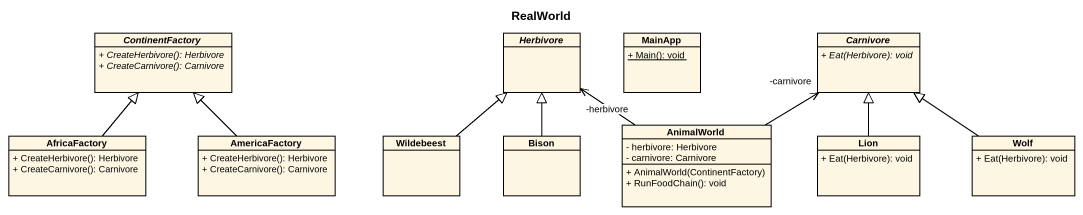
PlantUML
@startuml
title RealWorld
hide circle
hide empty members
skinparam classAttributeIconSize 0
abstract class ContinentFactory {
  {abstract} + CreateHerbivore(): Herbivore
  {abstract} + CreateCarnivore(): Carnivore
}
abstract class Herbivore
class MainApp {
  {static} + Main(): void
}
abstract class Carnivore {
  {abstract} + Eat(Herbivore): void
}
class AfricaFactory {
  + CreateHerbivore(): Herbivore
  + CreateCarnivore(): Carnivore
}
class AmericaFactory {
  + CreateHerbivore(): Herbivore
  + CreateCarnivore(): Carnivore
}
class Wildebeest
class Bison
class AnimalWorld {
  - herbivore: Herbivore
  - carnivore: Carnivore
  + AnimalWorld(ContinentFactory)
  + RunFoodChain(): void
}
class Lion {
  + Eat(Herbivore): void
}
class Wolf {
  + Eat(Herbivore): void
}
AfricaFactory -up-|> ContinentFactory
AmericaFactory -up-|> ContinentFactory
Wildebeest -up-|> Herbivore
Bison -up-|> Herbivore
AnimalWorld -up-> "-herbivore" Herbivore
AnimalWorld -up-> "-carnivore" Carnivore
Lion -up-|> Carnivore
Wolf -up-|> Carnivore
@enduml
